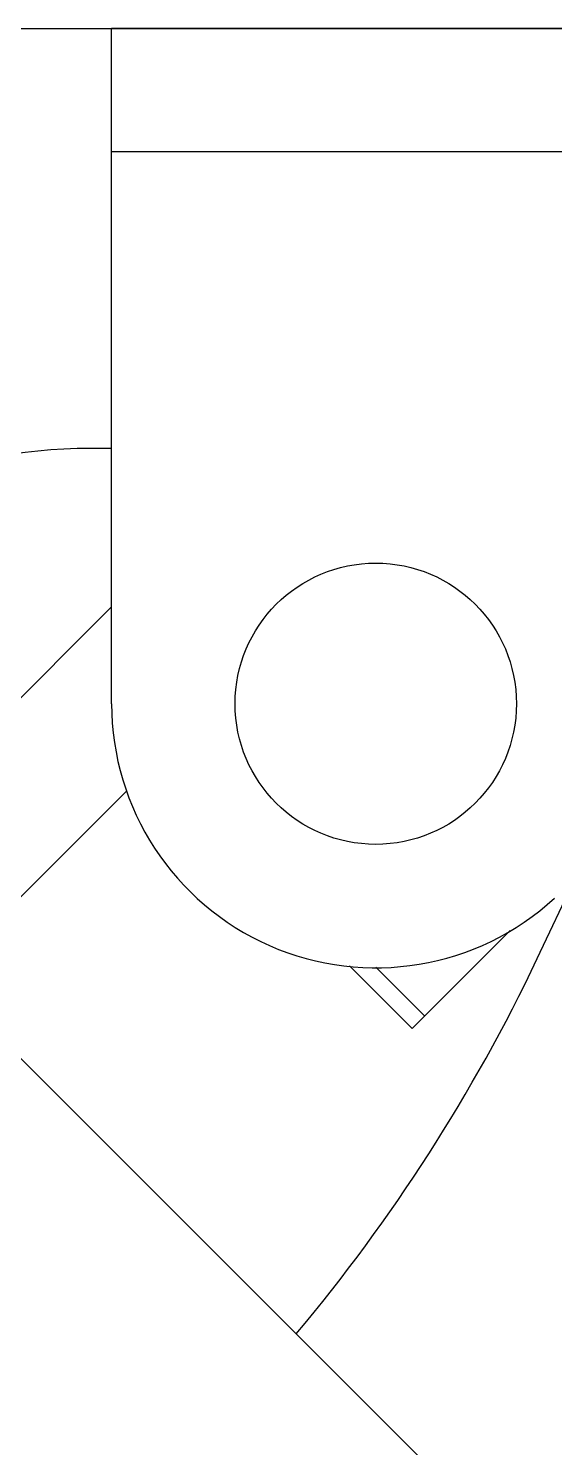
# Model space of a CAD drawing. Extents: x 1382187 to 1725648, y 860327 to 1571294.
# Drawn here: x 1538996 to 1539241, y 1238539 to 1239198 of the extents above; entities that cross this region are included whole.
import ezdxf

# ---------------------------------------------------------------- set-up
doc = ezdxf.new("R2010")
doc.units = 0
doc.header["$LTSCALE"] = 1000
doc.header["$MEASUREMENT"] = 0
doc.layers.add('bz', color=2, linetype='Continuous')

msp = doc.modelspace()

# ---------------------------------------------------------------- linework, layer by layer
for p, q in [((1539034.88, 1238884.41), (1539034.88, 1239198.07)), ((1539729.97, 1239198.07), (1539034.88, 1239198.07)), ((1539034.88, 1239140.83), (1539617.36, 1239140.83)), ((1539034.88, 1239002.96), (1539024.96, 1239002.96)), ((1539034.88, 1238929.43), (1538706.52, 1238601.07)), ((1538752.78, 1238554.81), (1539041.94, 1238843.97)), ((1539232.57, 1238766.04), (1539250.06, 1238802.85)), ((1539174.43, 1238733.6), (1539219.96, 1238779.13)), ((1539145.31, 1238762.73), (1539174.43, 1238733.6)), ((1539157.58, 1238762.03), (1539180.22, 1238739.39)), ((1539209.59, 1238502.77), (1538972.51, 1238739.85))]:
    msp.add_line(p, q)
msp.add_circle((1539157.55, 1238884.41), 65.32)
for centre, radius, start, end in [((1539024.99, 1238757.63), 245.33, 90.00863, 135), ((1539157.55, 1238884.41), 122.66, 180, 312.62038), ((1538494.03, 1239117.16), 817.75, 320.01919, 334.57234)]:
    msp.add_arc(centre, radius, start, end)
at = {"layer": 'bz'}
msp.add_line((1523992.62, 1239198.07), (1542064.62, 1239198.07), dxfattribs=at)

doc.saveas('drawing.dxf')
